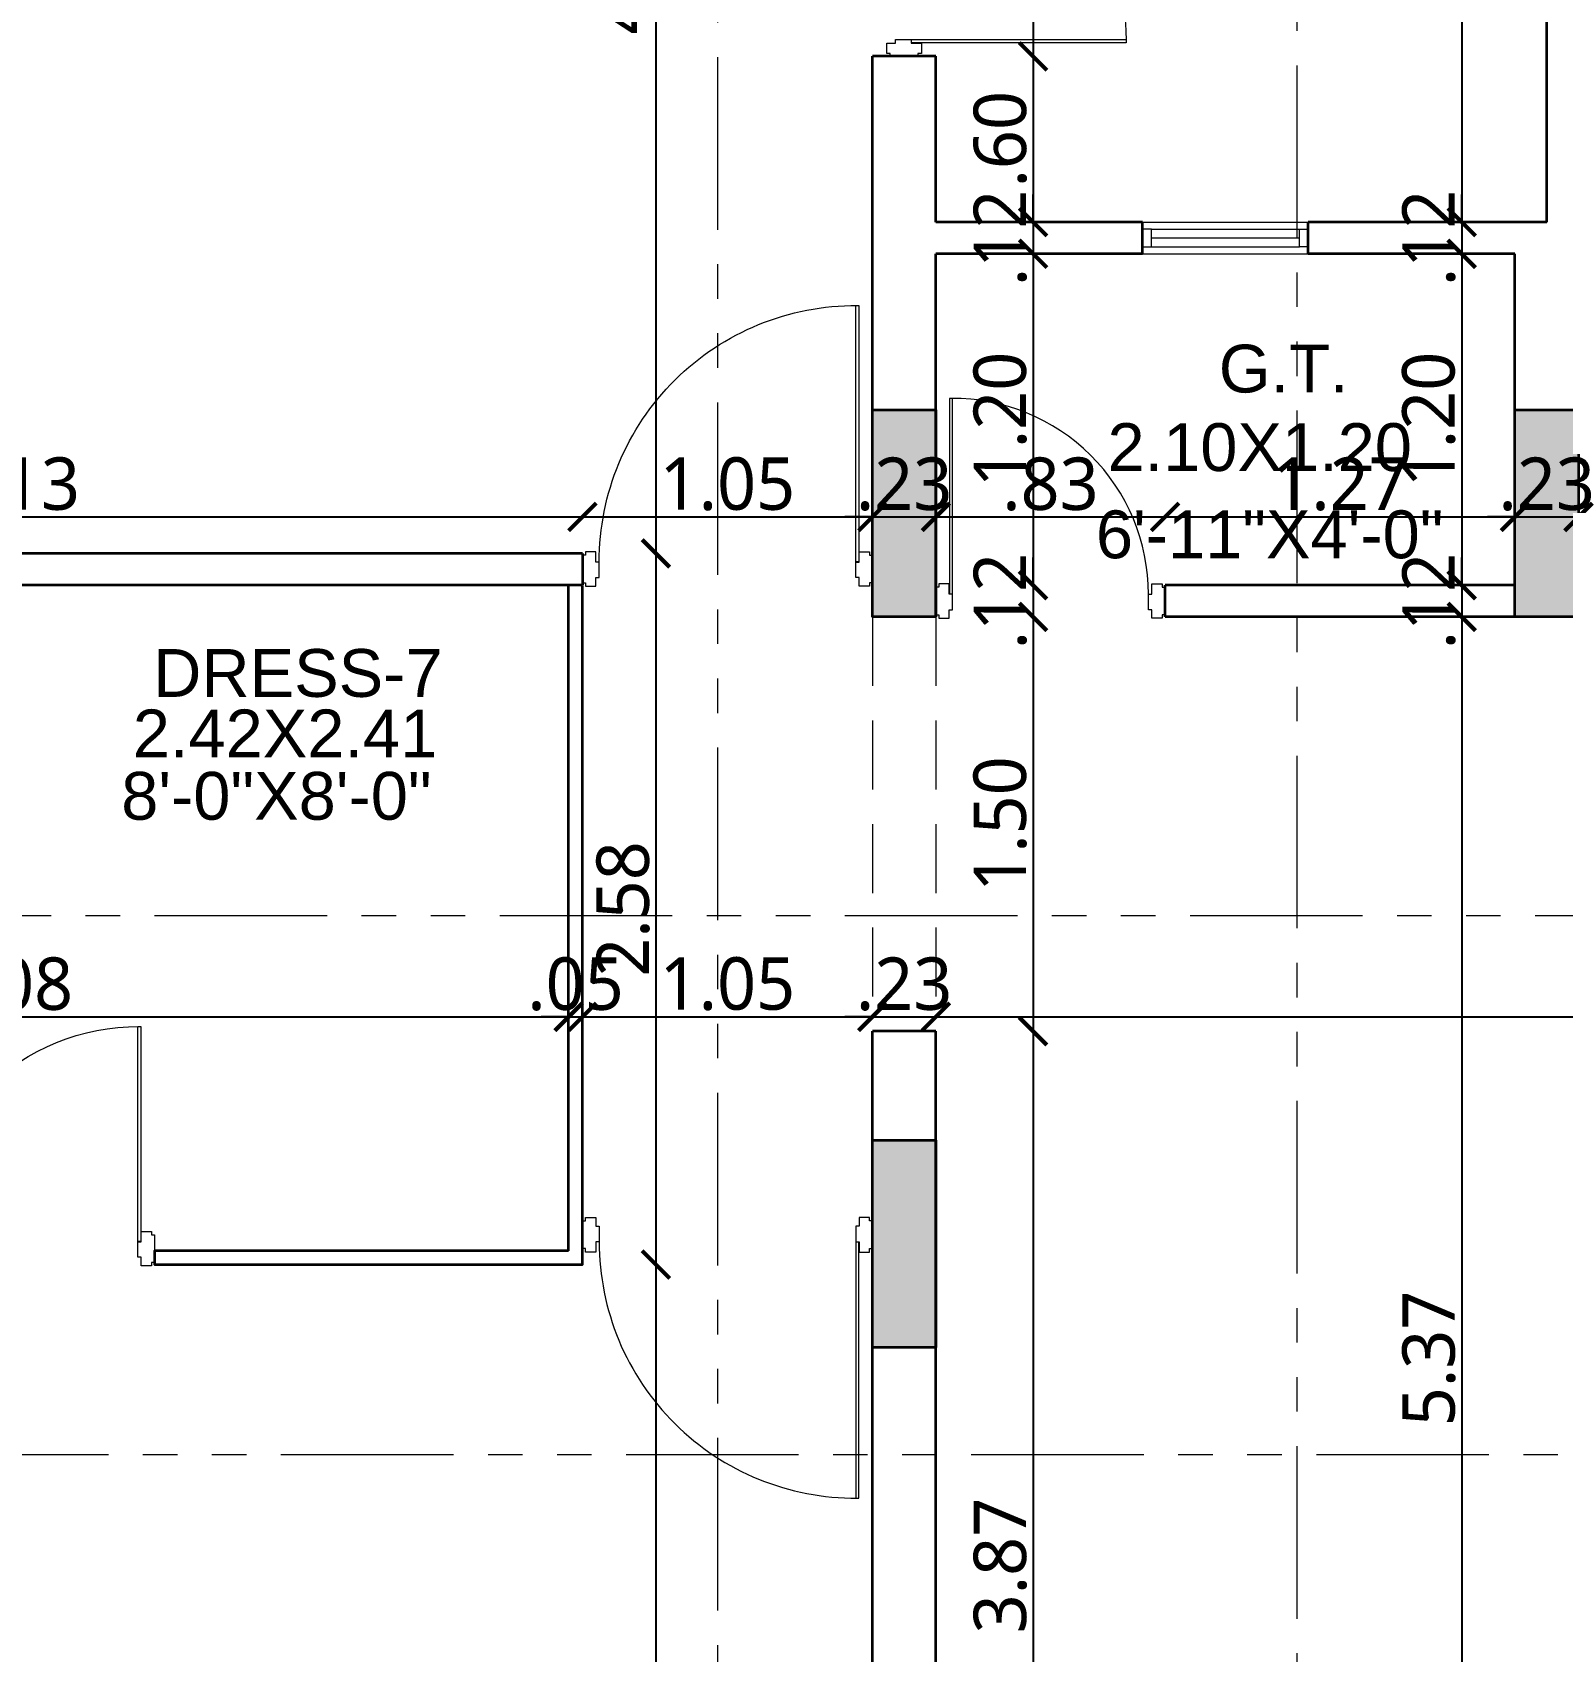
# Model space of a CAD drawing. Extents: x 2450 to 2649, y -7 to 131.
# Drawn here: x 2457.55 to 2463.09, y 62.7 to 68.57 of the extents above; entities that cross this region are included whole.
import ezdxf

# ---------------------------------------------------------------- set-up
doc = ezdxf.new("R2010")
doc.units = 0
doc.header["$MEASUREMENT"] = 0
doc.header["$PDMODE"] = 34
doc.linetypes.add('HIDDEN', pattern=[0.375, 0.25, -0.125])
doc.linetypes.add('PHANTOM2', pattern=[1.25, 0.625, -0.125, 0.125, -0.125, 0.125, -0.125])
for name, color, linetype, lineweight in [('COLUMN', 5, 'Continuous', 35), ('DOOR-WINDOW', 35, 'Continuous', 13), ('SECTION LINE', 3, 'PHANTOM2', 5), ('TEXT-1', 7, 'Continuous', 9), ('WALL', 30, 'Continuous', 35), ('WINDOW-LINE', 25, 'Continuous', 9)]:
    doc.layers.add(name, color=color, linetype=linetype, lineweight=lineweight)
for name, color, linetype, lineweight, true_color in [('COULMN HATCH', 7, 'Continuous', 13, 0xadadad), ('R.C.C PROJATION', 7, 'HIDDEN', 13, 0xa32900), ('WORKING DIM', 7, 'Continuous', 15, 0x292929)]:
    doc.layers.add(name, color=color, linetype=linetype, lineweight=lineweight, true_color=true_color)
doc.styles.add('ARIAL', font='arial.ttf')
doc.styles.get("Standard").update_dxf_attribs({"font": 'malgunsl.ttf'})
doc.dimstyles.new('R07', dxfattribs={"dimtxt": 0.19, "dimasz": 0.1, "dimexe": 0.18, "dimexo": 0.0625, "dimgap": 0.02, "dimtad": 1, "dimzin": 4, "dimdsep": 46, "dimtxsty": 'Standard', "dimblk": 'ARCHTICK', "dimcen": 0, "dimse1": 1, "dimse2": 1, "dimclrd": 256, "dimclre": 48, "dimclrt": 256, "dimadec": 0, "dimazin": 0, "dimtm": 1e-09, "dimtfac": 1, "dimtix": 1, "dimtmove": 1, "dimatfit": 3, "dimfxl": 0.18, "dimtolj": 1, "dimtzin": 0, "dimlwe": 15, "dimarcsym": 0})

# ---------------------------------------------------------------- blocks, each defined once
blk = doc.blocks.new('*U31')
at = {"layer": 'WINDOW-LINE'}
for p, q in [((175536.9, -38809.01), (175536.9, -38762.05)), ((175545.9, -38809.01), (175545.9, -38762.05))]:
    blk.add_line(p, q, dxfattribs=at)
at = {"layer": 'WINDOW-LINE', "color": 35, "true_color": 0x9d754d}
for p, q in [((175538.9, -38806.51), (175538.9, -38764.55)), ((175543.9, -38806.51), (175543.9, -38764.55))]:
    blk.add_line(p, q, dxfattribs=at)
at = {"layer": 'WINDOW-LINE', "color": 4, "true_color": 0x24ffff}
blk.add_line((175541.4, -38806.51), (175541.4, -38764.55), dxfattribs=at)
at = {"layer": 'WINDOW-LINE'}
for points in [[(175536.9, -38762.05), (175545.9, -38762.05), (175545.9, -38762.05), (175536.9, -38762.05)], [(175536.9, -38809.01), (175545.9, -38809.01), (175545.9, -38809.01), (175536.9, -38809.01)]]:
    blk.add_lwpolyline(points, close=True, dxfattribs=at)
at = {"layer": 'WINDOW-LINE', "color": 35, "true_color": 0x9d754d}
for points in [[(175538.9, -38762.05), (175543.9, -38762.05), (175543.9, -38764.55), (175538.9, -38764.55)], [(175538.9, -38809.01), (175543.9, -38809.01), (175543.9, -38806.51), (175538.9, -38806.51)]]:
    blk.add_lwpolyline(points, close=True, dxfattribs=at)
blk = doc.blocks.new('*U15')
at = {"layer": 'DOOR-WINDOW'}
for points in [[(0.0492, 0.954), (0.0492, 0.0263), (0.0605, 0.0263), (0.0605, 0.954), (0.0492, 0.954)], [(0, 0.05), (0, -0.05), (0.0105, -0.05), (0.0105, -0.0625), (0.048, -0.0625), (0.048, -0.0313), (0.0605, -0.0313), (0.0605, 0.025), (0.048, 0.025), (0.048, 0.0625), (0.0105, 0.0625), (0.0105, 0.05)], [(1.05, 0.05), (1.05, -0.05), (1.0395, -0.05), (1.0395, -0.0625), (1.002, -0.0625), (1.002, -0.0313), (0.9895, -0.0313), (0.9895, 0.025), (1.002, 0.025), (1.002, 0.0625), (1.0395, 0.0625), (1.0395, 0.05)]]:
    blk.add_lwpolyline(points, close=True, dxfattribs=at)
blk.add_arc((0.0605, 0.025), 0.929, 360, 90.36666, dxfattribs=at)
blk = doc.blocks.new('*U11')
at = {"layer": 'DOOR-WINDOW'}
for points in [[(0.0492, 0.734), (0.0492, 0.0263), (0.0605, 0.0263), (0.0605, 0.734), (0.0492, 0.734)], [(0, 0.05), (0, -0.05), (0.0105, -0.05), (0.0105, -0.0625), (0.048, -0.0625), (0.048, -0.0313), (0.0605, -0.0313), (0.0605, 0.025), (0.048, 0.025), (0.048, 0.0625), (0.0105, 0.0625), (0.0105, 0.05)], [(0.83, 0.05), (0.83, -0.05), (0.8195, -0.05), (0.8195, -0.0625), (0.782, -0.0625), (0.782, -0.0313), (0.7695, -0.0313), (0.7695, 0.025), (0.782, 0.025), (0.782, 0.0625), (0.8195, 0.0625), (0.8195, 0.05)]]:
    blk.add_lwpolyline(points, close=True, dxfattribs=at)
blk.add_arc((0.0605, 0.025), 0.709, 360, 90.36666, dxfattribs=at)
blk = doc.blocks.new('*U14')
at = {"layer": 'DOOR-WINDOW'}
for points in [[(0.0492, 0.804), (0.0492, 0.0263), (0.0605, 0.0263), (0.0605, 0.804), (0.0492, 0.804)], [(0, 0.05), (0, -0.05), (0.0105, -0.05), (0.0105, -0.0625), (0.048, -0.0625), (0.048, -0.0313), (0.0605, -0.0313), (0.0605, 0.025), (0.048, 0.025), (0.048, 0.0625), (0.0105, 0.0625), (0.0105, 0.05)], [(0.9, 0.05), (0.9, -0.05), (0.8895, -0.05), (0.8895, -0.0625), (0.852, -0.0625), (0.852, -0.0313), (0.8395, -0.0313), (0.8395, 0.025), (0.852, 0.025), (0.852, 0.0625), (0.8895, 0.0625), (0.8895, 0.05)]]:
    blk.add_lwpolyline(points, close=True, dxfattribs=at)
blk.add_arc((0.0605, 0.025), 0.779, 360, 90.36666, dxfattribs=at)
blk = doc.blocks.new('_ArchTick')
at = {"color": 0, "linetype": 'ByBlock', "const_width": 0.15}
blk.add_lwpolyline([(-0.5, -0.5), (0.5, 0.5)], dxfattribs=at)
blk = doc.blocks.new('*D3842')
at = {"layer": 'DEFPOINTS', "color": 0, "transparency": 16777216}
for p in [(2460.5928, 66.4496), (2460.8228, 66.4496), (2460.8228, 65.0015)]:
    blk.add_point(p, dxfattribs=at)
at = {"layer": 'WORKING DIM', "lineweight": -2, "transparency": 16777216}
for p, q in [((2460.5928, 65.0015), (2460.4928, 65.0015)), ((2460.5928, 65.0015), (2460.8228, 65.0015)), ((2460.8228, 65.0015), (2460.9228, 65.0015))]:
    blk.add_line(p, q, dxfattribs=at)
at = {"layer": 'WORKING DIM', "lineweight": -2, "transparency": 16777216, "xscale": 0.1, "yscale": 0.1, "zscale": 0.1}
blk.add_blockref('_ArchTick', (2460.5928, 65.0015), dxfattribs=at)
at = {"layer": 'WORKING DIM', "lineweight": -2, "transparency": 16777216, "xscale": 0.1, "yscale": 0.1, "zscale": 0.1, "rotation": 180}
blk.add_blockref('_ArchTick', (2460.8228, 65.0015), dxfattribs=at)
at = {"layer": 'WORKING DIM', "transparency": 16777216, "insert": (2460.7078, 65.1198), "char_height": 0.19, "attachment_point": 5}
blk.add_mtext('\\A1;.23', dxfattribs=at)
blk = doc.blocks.new('*D3938')
at = {"layer": 'DEFPOINTS', "color": 0, "transparency": 16777216}
for p in [(2459.5428, 70.9296), (2459.5428, 66.6796), (2459.8087, 66.6796)]:
    blk.add_point(p, dxfattribs=at)
at = {"layer": 'WORKING DIM', "lineweight": -2, "transparency": 16777216}
blk.add_line((2459.8087, 70.9296), (2459.8087, 66.6796), dxfattribs=at)
at = {"layer": 'WORKING DIM', "lineweight": -2, "transparency": 16777216, "xscale": 0.1, "yscale": 0.1, "zscale": 0.1}
for p, rotation in [((2459.8087, 70.9296), 90), ((2459.8087, 66.6796), 270)]:
    blk.add_blockref('_ArchTick', p, dxfattribs=dict(at, rotation=rotation))
at = {"layer": 'WORKING DIM', "transparency": 16777216, "insert": (2459.6905, 68.8046), "char_height": 0.19, "attachment_point": 5, "rotation": 90}
blk.add_mtext('\\A1;4.25', dxfattribs=at)
blk = doc.blocks.new('*D3939')
at = {"layer": 'DEFPOINTS', "color": 0, "transparency": 16777216}
for p in [(2459.5428, 66.6796), (2459.5428, 64.1046), (2459.8087, 64.1046)]:
    blk.add_point(p, dxfattribs=at)
at = {"layer": 'WORKING DIM', "lineweight": -2, "transparency": 16777216}
blk.add_line((2459.8087, 66.6796), (2459.8087, 64.1046), dxfattribs=at)
at = {"layer": 'WORKING DIM', "lineweight": -2, "transparency": 16777216, "xscale": 0.1, "yscale": 0.1, "zscale": 0.1}
for p, rotation in [((2459.8087, 66.6796), 90), ((2459.8087, 64.1046), 270)]:
    blk.add_blockref('_ArchTick', p, dxfattribs=dict(at, rotation=rotation))
at = {"layer": 'WORKING DIM', "transparency": 16777216, "insert": (2459.6904, 65.3921), "char_height": 0.19, "attachment_point": 5, "rotation": 90}
blk.add_mtext('\\A1;2.58', dxfattribs=at)
blk = doc.blocks.new('*D3940')
at = {"layer": 'DEFPOINTS', "color": 0, "transparency": 16777216}
for p in [(2459.5428, 64.1046), (2459.5428, 59.8546), (2459.8087, 59.8546)]:
    blk.add_point(p, dxfattribs=at)
at = {"layer": 'WORKING DIM', "lineweight": -2, "transparency": 16777216}
blk.add_line((2459.8087, 64.1046), (2459.8087, 59.8546), dxfattribs=at)
at = {"layer": 'WORKING DIM', "lineweight": -2, "transparency": 16777216, "xscale": 0.1, "yscale": 0.1, "zscale": 0.1}
for p, rotation in [((2459.8087, 64.1046), 90), ((2459.8087, 59.8546), 270)]:
    blk.add_blockref('_ArchTick', p, dxfattribs=dict(at, rotation=rotation))
at = {"layer": 'WORKING DIM', "transparency": 16777216, "insert": (2459.6905, 61.9796), "char_height": 0.19, "attachment_point": 5, "rotation": 90}
blk.add_mtext('\\A1;4.25', dxfattribs=at)
blk = doc.blocks.new('*D3945')
at = {"layer": 'DEFPOINTS', "color": 0, "transparency": 16777216}
for p in [(2462.7316, 71.5276), (2462.7271, 67.8796), (2462.8522, 67.8796)]:
    blk.add_point(p, dxfattribs=at)
at = {"layer": 'WORKING DIM', "lineweight": -2, "transparency": 16777216}
blk.add_line((2462.7271, 71.5276), (2462.7271, 67.8796), dxfattribs=at)
at = {"layer": 'WORKING DIM', "lineweight": -2, "transparency": 16777216, "xscale": 0.1, "yscale": 0.1, "zscale": 0.1}
for p, rotation in [((2462.7271, 71.5276), 90), ((2462.7271, 67.8796), 270)]:
    blk.add_blockref('_ArchTick', p, dxfattribs=dict(at, rotation=rotation))
at = {"layer": 'WORKING DIM', "transparency": 16777216, "insert": (2462.6088, 69.7036), "char_height": 0.19, "attachment_point": 5, "rotation": 90}
blk.add_mtext('\\A1;3.65', dxfattribs=at)
blk = doc.blocks.new('*D3946')
at = {"layer": 'DEFPOINTS', "color": 0, "transparency": 16777216}
for p in [(2462.8522, 67.8796), (2462.7271, 67.7646), (2462.9201, 67.7646)]:
    blk.add_point(p, dxfattribs=at)
at = {"layer": 'WORKING DIM', "lineweight": -2, "transparency": 16777216}
for p, q in [((2462.7271, 67.8796), (2462.7271, 67.9796)), ((2462.7271, 67.8796), (2462.7271, 67.7646)), ((2462.7271, 67.7646), (2462.7271, 67.6646))]:
    blk.add_line(p, q, dxfattribs=at)
at = {"layer": 'WORKING DIM', "lineweight": -2, "transparency": 16777216, "xscale": 0.1, "yscale": 0.1, "zscale": 0.1}
for p, rotation in [((2462.7271, 67.8796), 270), ((2462.7271, 67.7646), 90)]:
    blk.add_blockref('_ArchTick', p, dxfattribs=dict(at, rotation=rotation))
at = {"layer": 'WORKING DIM', "transparency": 16777216, "insert": (2462.6086, 67.8221), "char_height": 0.19, "attachment_point": 5, "rotation": 90}
blk.add_mtext('\\A1;.12', dxfattribs=at)
blk = doc.blocks.new('*D3947')
at = {"layer": 'DEFPOINTS', "color": 0, "transparency": 16777216}
for p in [(2462.9201, 67.7646), (2462.7271, 66.5646), (2462.9201, 66.5646)]:
    blk.add_point(p, dxfattribs=at)
at = {"layer": 'WORKING DIM', "lineweight": -2, "transparency": 16777216}
blk.add_line((2462.7271, 67.7646), (2462.7271, 66.5646), dxfattribs=at)
at = {"layer": 'WORKING DIM', "lineweight": -2, "transparency": 16777216, "xscale": 0.1, "yscale": 0.1, "zscale": 0.1}
for p, rotation in [((2462.7271, 67.7646), 90), ((2462.7271, 66.5646), 270)]:
    blk.add_blockref('_ArchTick', p, dxfattribs=dict(at, rotation=rotation))
at = {"layer": 'WORKING DIM', "transparency": 16777216, "insert": (2462.6083, 67.1646), "char_height": 0.19, "attachment_point": 5, "rotation": 90}
blk.add_mtext('\\A1;1.20', dxfattribs=at)
blk = doc.blocks.new('*D3948')
at = {"layer": 'DEFPOINTS', "color": 0, "transparency": 16777216}
for p in [(2462.9201, 66.5646), (2462.7271, 66.4496), (2462.9201, 66.4496)]:
    blk.add_point(p, dxfattribs=at)
at = {"layer": 'WORKING DIM', "lineweight": -2, "transparency": 16777216}
for p, q in [((2462.7271, 66.5646), (2462.7271, 66.6646)), ((2462.7271, 66.5646), (2462.7271, 66.4496)), ((2462.7271, 66.4496), (2462.7271, 66.3496))]:
    blk.add_line(p, q, dxfattribs=at)
at = {"layer": 'WORKING DIM', "lineweight": -2, "transparency": 16777216, "xscale": 0.1, "yscale": 0.1, "zscale": 0.1}
for p, rotation in [((2462.7271, 66.5646), 270), ((2462.7271, 66.4496), 90)]:
    blk.add_blockref('_ArchTick', p, dxfattribs=dict(at, rotation=rotation))
at = {"layer": 'WORKING DIM', "transparency": 16777216, "insert": (2462.6086, 66.5071), "char_height": 0.19, "attachment_point": 5, "rotation": 90}
blk.add_mtext('\\A1;.12', dxfattribs=at)
blk = doc.blocks.new('*D3949')
at = {"layer": 'DEFPOINTS', "color": 0, "transparency": 16777216}
for p in [(2461.6528, 66.4496), (2461.6528, 61.0796), (2462.7271, 61.0796)]:
    blk.add_point(p, dxfattribs=at)
at = {"layer": 'WORKING DIM', "lineweight": -2, "transparency": 16777216}
blk.add_line((2462.7271, 66.4496), (2462.7271, 61.0796), dxfattribs=at)
at = {"layer": 'WORKING DIM', "lineweight": -2, "transparency": 16777216, "xscale": 0.1, "yscale": 0.1, "zscale": 0.1}
for p, rotation in [((2462.7271, 66.4496), 90), ((2462.7271, 61.0796), 270)]:
    blk.add_blockref('_ArchTick', p, dxfattribs=dict(at, rotation=rotation))
at = {"layer": 'WORKING DIM', "transparency": 16777216, "insert": (2462.6088, 63.7646), "char_height": 0.19, "attachment_point": 5, "rotation": 90}
blk.add_mtext('\\A1;5.37', dxfattribs=at)
blk = doc.blocks.new('*D3953')
at = {"layer": 'DEFPOINTS', "color": 0, "transparency": 16777216}
for p in [(2460.8228, 69.3796), (2460.8228, 68.4796), (2461.1747, 68.4796)]:
    blk.add_point(p, dxfattribs=at)
at = {"layer": 'WORKING DIM', "lineweight": -2, "transparency": 16777216}
blk.add_line((2461.1747, 69.3796), (2461.1747, 68.4796), dxfattribs=at)
at = {"layer": 'WORKING DIM', "lineweight": -2, "transparency": 16777216, "xscale": 0.1, "yscale": 0.1, "zscale": 0.1}
for p, rotation in [((2461.1747, 69.3796), 90), ((2461.1747, 68.4796), 270)]:
    blk.add_blockref('_ArchTick', p, dxfattribs=dict(at, rotation=rotation))
at = {"layer": 'WORKING DIM', "transparency": 16777216, "insert": (2461.0564, 68.9296), "char_height": 0.19, "attachment_point": 5, "rotation": 90}
blk.add_mtext('\\A1;.90', dxfattribs=at)
blk = doc.blocks.new('*D3954')
at = {"layer": 'DEFPOINTS', "color": 0, "transparency": 16777216}
for p in [(2460.8228, 68.4796), (2460.8228, 67.8796), (2461.1747, 67.8796)]:
    blk.add_point(p, dxfattribs=at)
at = {"layer": 'WORKING DIM', "lineweight": -2, "transparency": 16777216}
blk.add_line((2461.1747, 68.4796), (2461.1747, 67.8796), dxfattribs=at)
at = {"layer": 'WORKING DIM', "lineweight": -2, "transparency": 16777216, "xscale": 0.1, "yscale": 0.1, "zscale": 0.1}
for p, rotation in [((2461.1747, 68.4796), 90), ((2461.1747, 67.8796), 270)]:
    blk.add_blockref('_ArchTick', p, dxfattribs=dict(at, rotation=rotation))
at = {"layer": 'WORKING DIM', "transparency": 16777216, "insert": (2461.0564, 68.1796), "char_height": 0.19, "attachment_point": 5, "rotation": 90}
blk.add_mtext('\\A1;.60', dxfattribs=at)
blk = doc.blocks.new('*D3955')
at = {"layer": 'DEFPOINTS', "color": 0, "transparency": 16777216}
for p in [(2460.8228, 67.8796), (2460.8228, 67.7646), (2461.1747, 67.7646)]:
    blk.add_point(p, dxfattribs=at)
at = {"layer": 'WORKING DIM', "lineweight": -2, "transparency": 16777216}
for p, q in [((2461.1747, 67.8796), (2461.1747, 67.9796)), ((2461.1747, 67.8796), (2461.1747, 67.7646)), ((2461.1747, 67.7646), (2461.1747, 67.6646))]:
    blk.add_line(p, q, dxfattribs=at)
at = {"layer": 'WORKING DIM', "lineweight": -2, "transparency": 16777216, "xscale": 0.1, "yscale": 0.1, "zscale": 0.1}
for p, rotation in [((2461.1747, 67.8796), 270), ((2461.1747, 67.7646), 90)]:
    blk.add_blockref('_ArchTick', p, dxfattribs=dict(at, rotation=rotation))
at = {"layer": 'WORKING DIM', "transparency": 16777216, "insert": (2461.0562, 67.8221), "char_height": 0.19, "attachment_point": 5, "rotation": 90}
blk.add_mtext('\\A1;.12', dxfattribs=at)
blk = doc.blocks.new('*D3956')
at = {"layer": 'DEFPOINTS', "color": 0, "transparency": 16777216}
for p in [(2460.8228, 67.7646), (2461.1747, 66.5646), (2461.6528, 66.5646)]:
    blk.add_point(p, dxfattribs=at)
at = {"layer": 'WORKING DIM', "lineweight": -2, "transparency": 16777216}
blk.add_line((2461.1747, 67.7646), (2461.1747, 66.5646), dxfattribs=at)
at = {"layer": 'WORKING DIM', "lineweight": -2, "transparency": 16777216, "xscale": 0.1, "yscale": 0.1, "zscale": 0.1}
for p, rotation in [((2461.1747, 67.7646), 90), ((2461.1747, 66.5646), 270)]:
    blk.add_blockref('_ArchTick', p, dxfattribs=dict(at, rotation=rotation))
at = {"layer": 'WORKING DIM', "transparency": 16777216, "insert": (2461.0559, 67.1646), "char_height": 0.19, "attachment_point": 5, "rotation": 90}
blk.add_mtext('\\A1;1.20', dxfattribs=at)
blk = doc.blocks.new('*D3957')
at = {"layer": 'DEFPOINTS', "color": 0, "transparency": 16777216}
for p in [(2461.6528, 66.5646), (2461.1747, 66.4496), (2461.6528, 66.4496)]:
    blk.add_point(p, dxfattribs=at)
at = {"layer": 'WORKING DIM', "lineweight": -2, "transparency": 16777216}
for p, q in [((2461.1747, 66.5646), (2461.1747, 66.6646)), ((2461.1747, 66.5646), (2461.1747, 66.4496)), ((2461.1747, 66.4496), (2461.1747, 66.3496))]:
    blk.add_line(p, q, dxfattribs=at)
at = {"layer": 'WORKING DIM', "lineweight": -2, "transparency": 16777216, "xscale": 0.1, "yscale": 0.1, "zscale": 0.1}
for p, rotation in [((2461.1747, 66.5646), 270), ((2461.1747, 66.4496), 90)]:
    blk.add_blockref('_ArchTick', p, dxfattribs=dict(at, rotation=rotation))
at = {"layer": 'WORKING DIM', "transparency": 16777216, "insert": (2461.0562, 66.5071), "char_height": 0.19, "attachment_point": 5, "rotation": 90}
blk.add_mtext('\\A1;.12', dxfattribs=at)
blk = doc.blocks.new('*D3958')
at = {"layer": 'DEFPOINTS', "color": 0, "transparency": 16777216}
for p in [(2461.6528, 66.4496), (2460.8228, 64.9496), (2461.1747, 64.9496)]:
    blk.add_point(p, dxfattribs=at)
at = {"layer": 'WORKING DIM', "lineweight": -2, "transparency": 16777216}
blk.add_line((2461.1747, 66.4496), (2461.1747, 64.9496), dxfattribs=at)
at = {"layer": 'WORKING DIM', "lineweight": -2, "transparency": 16777216, "xscale": 0.1, "yscale": 0.1, "zscale": 0.1}
for p, rotation in [((2461.1747, 66.4496), 90), ((2461.1747, 64.9496), 270)]:
    blk.add_blockref('_ArchTick', p, dxfattribs=dict(at, rotation=rotation))
at = {"layer": 'WORKING DIM', "transparency": 16777216, "insert": (2461.0559, 65.6996), "char_height": 0.19, "attachment_point": 5, "rotation": 90}
blk.add_mtext('\\A1;1.50', dxfattribs=at)
blk = doc.blocks.new('*D3959')
at = {"layer": 'DEFPOINTS', "color": 0, "transparency": 16777216}
for p in [(2460.8228, 64.9496), (2460.8228, 61.0796), (2461.1747, 61.0796)]:
    blk.add_point(p, dxfattribs=at)
at = {"layer": 'WORKING DIM', "lineweight": -2, "transparency": 16777216}
blk.add_line((2461.1747, 64.9496), (2461.1747, 61.0796), dxfattribs=at)
at = {"layer": 'WORKING DIM', "lineweight": -2, "transparency": 16777216, "xscale": 0.1, "yscale": 0.1, "zscale": 0.1}
for p, rotation in [((2461.1747, 64.9496), 90), ((2461.1747, 61.0796), 270)]:
    blk.add_blockref('_ArchTick', p, dxfattribs=dict(at, rotation=rotation))
at = {"layer": 'WORKING DIM', "transparency": 16777216, "insert": (2461.0564, 63.0146), "char_height": 0.19, "attachment_point": 5, "rotation": 90}
blk.add_mtext('\\A1;3.87', dxfattribs=at)
blk = doc.blocks.new('*D4050')
at = {"layer": 'DEFPOINTS', "color": 0, "transparency": 16777216}
for p in [(2459.4928, 66.5646), (2455.4128, 65.9096), (2459.4928, 65.0015)]:
    blk.add_point(p, dxfattribs=at)
at = {"layer": 'WORKING DIM', "lineweight": -2, "transparency": 16777216}
blk.add_line((2455.4128, 65.0015), (2459.4928, 65.0015), dxfattribs=at)
at = {"layer": 'WORKING DIM', "lineweight": -2, "transparency": 16777216, "xscale": 0.1, "yscale": 0.1, "zscale": 0.1, "rotation": 180}
blk.add_blockref('_ArchTick', (2455.4128, 65.0015), dxfattribs=at)
at = {"layer": 'WORKING DIM', "lineweight": -2, "transparency": 16777216, "xscale": 0.1, "yscale": 0.1, "zscale": 0.1}
blk.add_blockref('_ArchTick', (2459.4928, 65.0015), dxfattribs=at)
at = {"layer": 'WORKING DIM', "transparency": 16777216, "insert": (2457.4528, 65.1198), "char_height": 0.19, "attachment_point": 5}
blk.add_mtext('\\A1;4.08', dxfattribs=at)
blk = doc.blocks.new('*D4051')
at = {"layer": 'DEFPOINTS', "color": 0, "transparency": 16777216}
for p in [(2459.5428, 66.6796), (2459.4928, 66.5646), (2459.5428, 65.0015)]:
    blk.add_point(p, dxfattribs=at)
at = {"layer": 'WORKING DIM', "lineweight": -2, "transparency": 16777216}
for p, q in [((2459.4928, 65.0015), (2459.3928, 65.0015)), ((2459.4928, 65.0015), (2459.5428, 65.0015)), ((2459.5428, 65.0015), (2459.6428, 65.0015))]:
    blk.add_line(p, q, dxfattribs=at)
at = {"layer": 'WORKING DIM', "lineweight": -2, "transparency": 16777216, "xscale": 0.1, "yscale": 0.1, "zscale": 0.1}
blk.add_blockref('_ArchTick', (2459.4928, 65.0015), dxfattribs=at)
at = {"layer": 'WORKING DIM', "lineweight": -2, "transparency": 16777216, "xscale": 0.1, "yscale": 0.1, "zscale": 0.1, "rotation": 180}
blk.add_blockref('_ArchTick', (2459.5428, 65.0015), dxfattribs=at)
at = {"layer": 'WORKING DIM', "transparency": 16777216, "insert": (2459.5178, 65.1198), "char_height": 0.19, "attachment_point": 5}
blk.add_mtext('\\A1;.05', dxfattribs=at)
blk = doc.blocks.new('*D4052')
at = {"layer": 'DEFPOINTS', "color": 0, "transparency": 16777216}
for p in [(2459.5428, 66.6796), (2460.5928, 66.4496), (2460.5928, 65.0015)]:
    blk.add_point(p, dxfattribs=at)
at = {"layer": 'WORKING DIM', "lineweight": -2, "transparency": 16777216}
blk.add_line((2459.5428, 65.0015), (2460.5928, 65.0015), dxfattribs=at)
at = {"layer": 'WORKING DIM', "lineweight": -2, "transparency": 16777216, "xscale": 0.1, "yscale": 0.1, "zscale": 0.1, "rotation": 180}
blk.add_blockref('_ArchTick', (2459.5428, 65.0015), dxfattribs=at)
at = {"layer": 'WORKING DIM', "lineweight": -2, "transparency": 16777216, "xscale": 0.1, "yscale": 0.1, "zscale": 0.1}
blk.add_blockref('_ArchTick', (2460.5928, 65.0015), dxfattribs=at)
at = {"layer": 'WORKING DIM', "transparency": 16777216, "insert": (2460.0678, 65.1203), "char_height": 0.19, "attachment_point": 5}
blk.add_mtext('\\A1;1.05', dxfattribs=at)
blk = doc.blocks.new('*D4053')
at = {"layer": 'DEFPOINTS', "color": 0, "transparency": 16777216}
for p in [(2460.5928, 66.4496), (2460.8228, 66.4496), (2460.8228, 65.0015)]:
    blk.add_point(p, dxfattribs=at)
at = {"layer": 'WORKING DIM', "lineweight": -2, "transparency": 16777216}
for p, q in [((2460.5928, 65.0015), (2460.4928, 65.0015)), ((2460.5928, 65.0015), (2460.8228, 65.0015)), ((2460.8228, 65.0015), (2460.9228, 65.0015))]:
    blk.add_line(p, q, dxfattribs=at)
at = {"layer": 'WORKING DIM', "lineweight": -2, "transparency": 16777216, "xscale": 0.1, "yscale": 0.1, "zscale": 0.1}
blk.add_blockref('_ArchTick', (2460.5928, 65.0015), dxfattribs=at)
at = {"layer": 'WORKING DIM', "lineweight": -2, "transparency": 16777216, "xscale": 0.1, "yscale": 0.1, "zscale": 0.1, "rotation": 180}
blk.add_blockref('_ArchTick', (2460.8228, 65.0015), dxfattribs=at)
at = {"layer": 'WORKING DIM', "transparency": 16777216, "insert": (2460.7078, 65.1198), "char_height": 0.19, "attachment_point": 5}
blk.add_mtext('\\A1;.23', dxfattribs=at)
blk = doc.blocks.new('*D4054')
at = {"layer": 'DEFPOINTS', "color": 0, "transparency": 16777216}
for p in [(2460.8228, 66.4496), (2468.0201, 65.0015), (2468.0201, 64.8596)]:
    blk.add_point(p, dxfattribs=at)
at = {"layer": 'WORKING DIM', "lineweight": -2, "transparency": 16777216}
blk.add_line((2460.8228, 65.0015), (2468.0201, 65.0015), dxfattribs=at)
at = {"layer": 'WORKING DIM', "lineweight": -2, "transparency": 16777216, "xscale": 0.1, "yscale": 0.1, "zscale": 0.1, "rotation": 180}
blk.add_blockref('_ArchTick', (2460.8228, 65.0015), dxfattribs=at)
at = {"layer": 'WORKING DIM', "lineweight": -2, "transparency": 16777216, "xscale": 0.1, "yscale": 0.1, "zscale": 0.1}
blk.add_blockref('_ArchTick', (2468.0201, 65.0015), dxfattribs=at)
at = {"layer": 'WORKING DIM', "transparency": 16777216, "insert": (2464.4215, 65.1198), "char_height": 0.19, "attachment_point": 5}
blk.add_mtext('\\A1;7.20', dxfattribs=at)
blk = doc.blocks.new('*D4063')
at = {"layer": 'DEFPOINTS', "color": 0, "transparency": 16777216}
for p in [(2459.5428, 66.8118), (2455.4128, 66.6796), (2459.5428, 66.6796)]:
    blk.add_point(p, dxfattribs=at)
at = {"layer": 'WORKING DIM', "lineweight": -2, "transparency": 16777216}
blk.add_line((2455.4128, 66.8118), (2459.5428, 66.8118), dxfattribs=at)
at = {"layer": 'WORKING DIM', "lineweight": -2, "transparency": 16777216, "xscale": 0.1, "yscale": 0.1, "zscale": 0.1, "rotation": 180}
blk.add_blockref('_ArchTick', (2455.4128, 66.8118), dxfattribs=at)
at = {"layer": 'WORKING DIM', "lineweight": -2, "transparency": 16777216, "xscale": 0.1, "yscale": 0.1, "zscale": 0.1}
blk.add_blockref('_ArchTick', (2459.5428, 66.8118), dxfattribs=at)
at = {"layer": 'WORKING DIM', "transparency": 16777216, "insert": (2457.4778, 66.9306), "char_height": 0.19, "attachment_point": 5}
blk.add_mtext('\\A1;4.13', dxfattribs=at)
blk = doc.blocks.new('*D4064')
at = {"layer": 'DEFPOINTS', "color": 0, "transparency": 16777216}
for p in [(2460.5928, 66.8118), (2459.5428, 66.6796), (2460.5928, 66.4496)]:
    blk.add_point(p, dxfattribs=at)
at = {"layer": 'WORKING DIM', "lineweight": -2, "transparency": 16777216}
blk.add_line((2459.5428, 66.8118), (2460.5928, 66.8118), dxfattribs=at)
at = {"layer": 'WORKING DIM', "lineweight": -2, "transparency": 16777216, "xscale": 0.1, "yscale": 0.1, "zscale": 0.1, "rotation": 180}
blk.add_blockref('_ArchTick', (2459.5428, 66.8118), dxfattribs=at)
at = {"layer": 'WORKING DIM', "lineweight": -2, "transparency": 16777216, "xscale": 0.1, "yscale": 0.1, "zscale": 0.1}
blk.add_blockref('_ArchTick', (2460.5928, 66.8118), dxfattribs=at)
at = {"layer": 'WORKING DIM', "transparency": 16777216, "insert": (2460.0678, 66.9306), "char_height": 0.19, "attachment_point": 5}
blk.add_mtext('\\A1;1.05', dxfattribs=at)
blk = doc.blocks.new('*D4065')
at = {"layer": 'DEFPOINTS', "color": 0, "transparency": 16777216}
for p in [(2460.8228, 66.8118), (2460.5928, 66.4496), (2460.8228, 66.4496)]:
    blk.add_point(p, dxfattribs=at)
at = {"layer": 'WORKING DIM', "lineweight": -2, "transparency": 16777216}
for p, q in [((2460.5928, 66.8118), (2460.4928, 66.8118)), ((2460.5928, 66.8118), (2460.8228, 66.8118)), ((2460.8228, 66.8118), (2460.9228, 66.8118))]:
    blk.add_line(p, q, dxfattribs=at)
at = {"layer": 'WORKING DIM', "lineweight": -2, "transparency": 16777216, "xscale": 0.1, "yscale": 0.1, "zscale": 0.1}
blk.add_blockref('_ArchTick', (2460.5928, 66.8118), dxfattribs=at)
at = {"layer": 'WORKING DIM', "lineweight": -2, "transparency": 16777216, "xscale": 0.1, "yscale": 0.1, "zscale": 0.1, "rotation": 180}
blk.add_blockref('_ArchTick', (2460.8228, 66.8118), dxfattribs=at)
at = {"layer": 'WORKING DIM', "transparency": 16777216, "insert": (2460.7078, 66.9301), "char_height": 0.19, "attachment_point": 5}
blk.add_mtext('\\A1;.23', dxfattribs=at)
blk = doc.blocks.new('*D4066')
at = {"layer": 'DEFPOINTS', "color": 0, "transparency": 16777216}
for p in [(2461.6528, 66.8118), (2461.6528, 66.5071), (2460.8228, 66.4496)]:
    blk.add_point(p, dxfattribs=at)
at = {"layer": 'WORKING DIM', "lineweight": -2, "transparency": 16777216}
blk.add_line((2460.8228, 66.8118), (2461.6528, 66.8118), dxfattribs=at)
at = {"layer": 'WORKING DIM', "lineweight": -2, "transparency": 16777216, "xscale": 0.1, "yscale": 0.1, "zscale": 0.1, "rotation": 180}
blk.add_blockref('_ArchTick', (2460.8228, 66.8118), dxfattribs=at)
at = {"layer": 'WORKING DIM', "lineweight": -2, "transparency": 16777216, "xscale": 0.1, "yscale": 0.1, "zscale": 0.1}
blk.add_blockref('_ArchTick', (2461.6528, 66.8118), dxfattribs=at)
at = {"layer": 'WORKING DIM', "transparency": 16777216, "insert": (2461.2378, 66.9301), "char_height": 0.19, "attachment_point": 5}
blk.add_mtext('\\A1;.83', dxfattribs=at)
blk = doc.blocks.new('*D4067')
at = {"layer": 'DEFPOINTS', "color": 0, "transparency": 16777216}
for p in [(2462.9201, 66.8118), (2462.9201, 66.5646), (2461.6528, 66.5071)]:
    blk.add_point(p, dxfattribs=at)
at = {"layer": 'WORKING DIM', "lineweight": -2, "transparency": 16777216}
blk.add_line((2461.6528, 66.8118), (2462.9201, 66.8118), dxfattribs=at)
at = {"layer": 'WORKING DIM', "lineweight": -2, "transparency": 16777216, "xscale": 0.1, "yscale": 0.1, "zscale": 0.1, "rotation": 180}
blk.add_blockref('_ArchTick', (2461.6528, 66.8118), dxfattribs=at)
at = {"layer": 'WORKING DIM', "lineweight": -2, "transparency": 16777216, "xscale": 0.1, "yscale": 0.1, "zscale": 0.1}
blk.add_blockref('_ArchTick', (2462.9201, 66.8118), dxfattribs=at)
at = {"layer": 'WORKING DIM', "transparency": 16777216, "insert": (2462.2865, 66.9303), "char_height": 0.19, "attachment_point": 5}
blk.add_mtext('\\A1;1.27', dxfattribs=at)
blk = doc.blocks.new('*D4068')
at = {"layer": 'DEFPOINTS', "color": 0, "transparency": 16777216}
for p in [(2463.1501, 66.8118), (2462.9201, 66.5646), (2463.1501, 66.4496)]:
    blk.add_point(p, dxfattribs=at)
at = {"layer": 'WORKING DIM', "lineweight": -2, "transparency": 16777216}
for p, q in [((2462.9201, 66.8118), (2462.8201, 66.8118)), ((2462.9201, 66.8118), (2463.1501, 66.8118)), ((2463.1501, 66.8118), (2463.2501, 66.8118))]:
    blk.add_line(p, q, dxfattribs=at)
at = {"layer": 'WORKING DIM', "lineweight": -2, "transparency": 16777216, "xscale": 0.1, "yscale": 0.1, "zscale": 0.1}
blk.add_blockref('_ArchTick', (2462.9201, 66.8118), dxfattribs=at)
at = {"layer": 'WORKING DIM', "lineweight": -2, "transparency": 16777216, "xscale": 0.1, "yscale": 0.1, "zscale": 0.1, "rotation": 180}
blk.add_blockref('_ArchTick', (2463.1501, 66.8118), dxfattribs=at)
at = {"layer": 'WORKING DIM', "transparency": 16777216, "insert": (2463.0351, 66.9301), "char_height": 0.19, "attachment_point": 5}
blk.add_mtext('\\A1;.23', dxfattribs=at)

msp = doc.modelspace()

# ---------------------------------------------------------------- hatches: boundary and pattern name
at = {"layer": 'COULMN HATCH', "ltscale": 0.001}
h = msp.add_hatch(color=256, dxfattribs=at)
h.dxf.hatch_style = 1
h.paths.add_polyline_path([(2468.0201, 70.9396), (2468.0201, 70.4896), (2468.2501, 70.4896), (2468.2501, 70.9396)])
h.paths.add_polyline_path([(2473.0501, 70.1946), (2472.8201, 70.1946), (2472.8201, 70.7196), (2473.0501, 70.7196)])
h.paths.add_polyline_path([(2463.5601, 70.7196), (2463.5601, 70.4896), (2463.0351, 70.4896), (2463.0351, 70.7196)])
h.paths.add_polyline_path([(2460.5928, 71.1596), (2460.8228, 71.1596), (2460.8228, 70.6346), (2460.5928, 70.6346)])
h.paths.add_polyline_path([(2455.1828, 71.4546), (2455.4128, 71.4546), (2455.4128, 70.9296), (2455.1828, 70.9296)])
h.paths.add_polyline_path([(2472.8201, 67.0496), (2473.0501, 67.0496), (2473.0501, 66.4496), (2472.8201, 66.4496)])
h.paths.add_polyline_path([(2467.7201, 66.4496), (2467.7201, 66.6796), (2468.4701, 66.6796), (2468.4701, 66.4496)])
h.paths.add_polyline_path([(2463.1501, 66.4496), (2462.9201, 66.4496), (2462.9201, 67.1996), (2463.1501, 67.1996)])
h.paths.add_polyline_path([(2460.8228, 66.4496), (2460.5928, 66.4496), (2460.5928, 67.1996), (2460.8228, 67.1996)])
h.paths.add_polyline_path([(2455.1828, 66.6796), (2455.4128, 66.6796), (2455.4128, 66.0796), (2455.1828, 66.0796)])
h.paths.add_polyline_path([(2460.8228, 63.8046), (2460.5928, 63.8046), (2460.5928, 64.5546), (2460.8228, 64.5546)])
h.paths.add_polyline_path([(2455.1828, 64.6296), (2455.4128, 64.6296), (2455.4128, 64.1046), (2455.1828, 64.1046)])
h.paths.add_polyline_path([(2460.5928, 60.2246), (2460.8228, 60.2246), (2460.8228, 59.6246), (2460.5928, 59.6246)])
h.paths.add_polyline_path([(2455.7828, 59.8546), (2455.7828, 59.6246), (2455.1828, 59.6246), (2455.1828, 59.8546)])
h.paths.add_polyline_path([(2470.1301, 61.0796), (2470.1301, 60.8496), (2469.5301, 60.8496), (2469.5301, 61.0796)])
h.paths.add_polyline_path([(2465.2201, 61.0796), (2465.2201, 60.8496), (2464.4701, 60.8496), (2464.4701, 61.0796)])
h.paths.add_polyline_path([(2472.8201, 61.0796), (2473.0501, 61.0796), (2473.0501, 60.5546), (2472.8201, 60.5546)])
h.paths.add_polyline_path([(2469.9001, 56.4996), (2470.1301, 56.4996), (2470.1301, 56.2696), (2469.9001, 56.2696)])
h.paths.add_polyline_path([(2464.4701, 56.8696), (2464.7001, 56.8696), (2464.7001, 56.2696), (2464.4701, 56.2696)])

# ---------------------------------------------------------------- linework, layer by layer
at = {"layer": 'COLUMN'}
for points in [[(2460.8228, 66.4496), (2460.5928, 66.4496), (2460.5928, 67.1996), (2460.8228, 67.1996)], [(2463.1501, 66.4496), (2462.9201, 66.4496), (2462.9201, 67.1996), (2463.1501, 67.1996)], [(2460.8228, 63.8046), (2460.5928, 63.8046), (2460.5928, 64.5546), (2460.8228, 64.5546)]]:
    msp.add_lwpolyline(points, close=True, dxfattribs=at)
at = {"layer": 'R.C.C PROJATION'}
for p, q in [((2460.5928, 66.4496), (2460.5928, 64.9496)), ((2460.8228, 66.4496), (2460.8228, 64.9496))]:
    msp.add_line(p, q, dxfattribs=at)
at = {"layer": 'SECTION LINE'}
for points in [[(2460.8569, 75.9766), (2460.0323, 75.9766), (2460.0323, 51.562), (2460.7491, 51.562)], [(2461.3778, 75.947), (2462.13, 75.947), (2462.13, 51.564), (2461.637, 51.564)], [(2477.3681, 66.5509), (2477.3681, 65.3676), (2450.7589, 65.3676), (2450.7589, 66.24)], [(2450.9507, 64.2896), (2450.9507, 63.4168), (2477.4606, 63.4168), (2477.4606, 64.2977)]]:
    msp.add_lwpolyline(points, dxfattribs=at)
at = {"layer": 'WALL'}
for p, q in [((2463.0351, 67.8796), (2463.0351, 71.5276)), ((2460.8228, 68.4796), (2460.5928, 68.4796)), ((2460.5928, 66.4496), (2460.5928, 68.4796)), ((2460.8228, 67.8796), (2460.8228, 68.4796)), ((2461.5715, 67.8796), (2460.8228, 67.8796)), ((2461.5715, 67.7646), (2461.5715, 67.8796)), ((2463.0351, 67.8796), (2462.1715, 67.8796)), ((2462.1715, 67.7646), (2462.1715, 67.8796)), ((2461.5715, 67.7646), (2460.8228, 67.7646)), ((2460.8228, 66.4496), (2460.8228, 67.7646)), ((2462.9201, 67.7646), (2462.1715, 67.7646)), ((2462.9201, 66.5646), (2462.9201, 67.7646)), ((2459.5428, 66.6796), (2455.1828, 66.6796)), ((2459.5428, 66.6796), (2459.5428, 66.5646)), ((2459.5428, 66.5646), (2455.4128, 66.5646)), ((2462.9201, 66.5646), (2461.6528, 66.5646)), ((2461.6528, 66.4496), (2461.6528, 66.5646)), ((2460.8228, 66.4496), (2460.5928, 66.4496)), ((2463.6001, 66.4496), (2461.6528, 66.4496)), ((2460.5928, 59.8546), (2460.5928, 64.9496)), ((2460.8228, 64.9496), (2460.5928, 64.9496)), ((2460.8228, 59.6246), (2460.8228, 64.9496))]:
    msp.add_line(p, q, dxfattribs=at)
at = {"layer": 'WALL', "color": 3}
for p, q in [((2459.4928, 64.1546), (2459.4928, 66.5646)), ((2459.5428, 64.1046), (2459.5428, 66.5628))]:
    msp.add_line(p, q, dxfattribs=at)
msp.add_lwpolyline([(2459.4928, 64.1546), (2457.9928, 64.1546), (2457.9928, 64.1046), (2459.5428, 64.1046), (2459.5428, 64.1046)], dxfattribs=at)

# ---------------------------------------------------------------- block references
at = {"layer": 'DOOR-WINDOW', "xscale": 0.01277777777776385, "yscale": 0.01277777777776385, "zscale": 0.01277777777776385, "rotation": 270}
msp.add_blockref('*U31', (2957.4644, 2310.8511), dxfattribs=at)
at = {"layer": 'WINDOW-LINE', "xscale": -1, "rotation": 270}
msp.add_blockref('*U14', (2460.7078, 68.4796), dxfattribs=at)
at = {"layer": 'WINDOW-LINE', "xscale": -1}
for name, p in [('*U15', (2460.5928, 66.6232)), ('*U14', (2457.9928, 64.1621))]:
    msp.add_blockref(name, p, dxfattribs=at)
at = {"layer": 'WINDOW-LINE'}
msp.add_blockref('*U11', (2460.8228, 66.5071), dxfattribs=at)
at = {"layer": 'WINDOW-LINE', "rotation": 180}
msp.add_blockref('*U15', (2460.5928, 64.2123), dxfattribs=at)

# ---------------------------------------------------------------- texts
at = {"layer": 'TEXT-1', "color": 18, "ltscale": 10, "true_color": 0x000000, "attachment_point": 1, "style": 'ARIAL'}
for s, insert, char_height, width in [('\\A1;G.T.', (2461.8473, 67.4354), 0.17311, 1.678194), ('\\A1;2.10X1.20', (2461.4443, 67.1511), 0.173107, 1.938194), ('\\A1;DRESS-7', (2457.988, 66.3332), 0.173107, 1.758194), ('\\A1;2.42X2.41', (2457.9143, 66.1143), 0.173107, 2.028194)]:
    msp.add_mtext(s, dxfattribs=dict(at, insert=insert, char_height=char_height, width=width))
at = {"layer": 'TEXT-1', "color": 146, "ltscale": 10, "true_color": 0x105689, "char_height": 0.173107, "attachment_point": 1, "style": 'ARIAL'}
for s, insert, width in [('\\A1;6\'-11"X4\'-0"', (2461.4023, 66.8352), 1.938194), ('\\A1;8\'-0"X8\'-0"', (2457.8723, 65.8884), 2.028194)]:
    msp.add_mtext(s, dxfattribs=dict(at, insert=insert, width=width))

# ---------------------------------------------------------------- dimensions: what is measured, and where the dimension line sits
at = {"layer": 'WORKING DIM'}
for base, p1, p2, picture, middle in [((2462.7271, 67.8796), (2462.7316, 71.5276), (2462.8522, 67.8796), '*D3945', (2462.6088, 69.7036)), ((2459.8087, 66.6796), (2459.5428, 70.9296), (2459.5428, 66.6796), '*D3938', (2459.6905, 68.8046)), ((2461.1747, 68.4796), (2460.8228, 69.3796), (2460.8228, 68.4796), '*D3953', (2461.0564, 68.9296)), ((2461.1747, 67.8796), (2460.8228, 68.4796), (2460.8228, 67.8796), '*D3954', (2461.0564, 68.1796)), ((2461.1746670906, 67.7646409111), (2460.8228431105, 67.8796409111), (2460.8228431105, 67.7646409111), '*D3955', (2461.0561796671, 67.8221409111)), ((2462.7271172383, 67.7646409111), (2462.8522004849, 67.8796409111), (2462.9200772379, 67.7646409111), '*D3946', (2462.6086298148, 67.8221409111)), ((2461.1747, 66.5646), (2460.8228, 67.7646), (2461.6528, 66.5646), '*D3956', (2461.0559, 67.1646)), ((2462.7271, 66.5646), (2462.9201, 67.7646), (2462.9201, 66.5646), '*D3947', (2462.6083, 67.1646)), ((2459.8087422453, 64.1046409111), (2459.5428431105, 66.6796409111), (2459.5428431105, 64.1046409111), '*D3939', (2459.6904485675, 65.3921409111)), ((2461.1746670906, 66.4496409111), (2461.6528431105, 66.5646409111), (2461.6528431105, 66.4496409111), '*D3957', (2461.0561796671, 66.5071409111)), ((2462.7271172383, 66.4496409111), (2462.9200772379, 66.5646409111), (2462.9200772379, 66.4496409111), '*D3948', (2462.6086298148, 66.5071409111)), ((2461.1747, 64.9496), (2461.6528, 66.4496), (2460.8228, 64.9496), '*D3958', (2461.0559, 65.6996)), ((2462.7271, 61.0796), (2461.6528, 66.4496), (2461.6528, 61.0796), '*D3949', (2462.6088, 63.7646)), ((2461.1747, 61.0796), (2460.8228, 64.9496), (2460.8228, 61.0796), '*D3959', (2461.0564, 63.0146)), ((2459.8087, 59.8546), (2459.5428, 64.1046), (2459.5428, 59.8546), '*D3940', (2459.6905, 61.9796))]:
    dim = msp.add_linear_dim(base=base, p1=p1, p2=p2, angle=90, dimstyle='R07', override={"dimpost": '\\X'}, dxfattribs=at)
    dim.commit()
    dim.dimension.update_dxf_attribs({"geometry": picture, "text_midpoint": middle})
for base, p1, p2, picture, middle in [((2459.5428, 66.8118), (2455.4128, 66.6796), (2459.5428, 66.6796), '*D4063', (2457.4778, 66.9306)), ((2460.5928, 66.8118), (2459.5428, 66.6796), (2460.5928, 66.4496), '*D4064', (2460.0678, 66.9306)), ((2460.8228, 66.8118), (2460.5928, 66.4496), (2460.8228, 66.4496), '*D4065', (2460.7078, 66.9301)), ((2461.6528, 66.8118), (2460.8228, 66.4496), (2461.6528, 66.5071), '*D4066', (2461.2378, 66.9301)), ((2462.9201, 66.8118), (2461.6528, 66.5071), (2462.9201, 66.5646), '*D4067', (2462.2865, 66.9303)), ((2463.1501, 66.8118), (2462.9201, 66.5646), (2463.1501, 66.4496), '*D4068', (2463.0351, 66.9301)), ((2459.5428, 65.0015), (2459.4928, 66.5646), (2459.5428, 66.6796), '*D4051', (2459.5178, 65.1198)), ((2460.5928, 65.0015), (2459.5428, 66.6796), (2460.5928, 66.4496), '*D4052', (2460.0678, 65.1203)), ((2459.4928, 65.0015), (2455.4128, 65.9096), (2459.4928, 66.5646), '*D4050', (2457.4528, 65.1198)), ((2460.8228, 65.0015), (2460.5928, 66.4496), (2460.8228, 66.4496), '*D3842', (2460.7078, 65.1198)), ((2460.8228, 65.0015), (2460.5928, 66.4496), (2460.8228, 66.4496), '*D4053', (2460.7078, 65.1198)), ((2468.0201, 65.0015), (2460.8228, 66.4496), (2468.0201, 64.8596), '*D4054', (2464.4215, 65.1198))]:
    dim = msp.add_linear_dim(base=base, p1=p1, p2=p2, dimstyle='R07', override={"dimpost": '\\X'}, dxfattribs=at)
    dim.commit()
    dim.dimension.update_dxf_attribs({"geometry": picture, "text_midpoint": middle})

doc.saveas('drawing.dxf')
